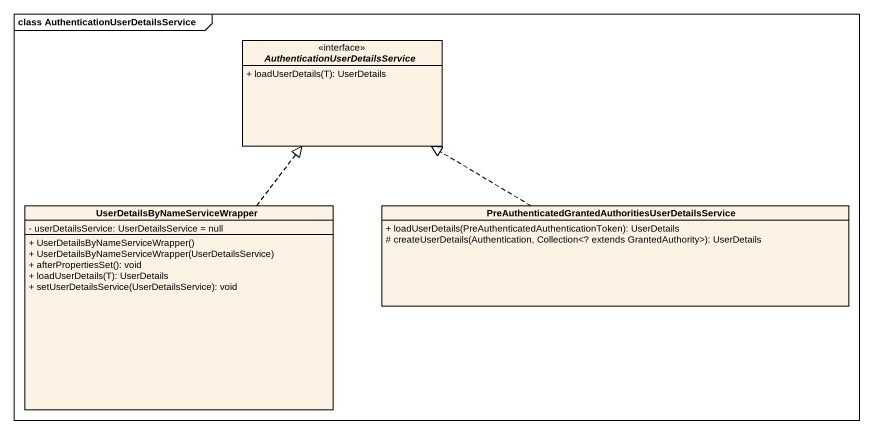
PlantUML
@startuml
mainframe class AuthenticationUserDetailsService
hide circle
hide empty members
skinparam classAttributeIconSize 0
interface "AuthenticationUserDetailsService" as AuthenticationUserDetailsSer {
  + loadUserDetails(T): UserDetails
}
class "UserDetailsByNameServiceWrapper" as UserDetailsByNameServiceWrap {
  - userDetailsService: UserDetailsService = null
  + UserDetailsByNameServiceWrapper()
  + UserDetailsByNameServiceWrapper(UserDetailsService)
  + afterPropertiesSet(): void
  + loadUserDetails(T): UserDetails
  + setUserDetailsService(UserDetailsService): void
}
class "PreAuthenticatedGrantedAuthoritiesUserDetailsService" as PreAuthenticatedGrantedAutho {
  + loadUserDetails(PreAuthenticatedAuthenticationToken): UserDetails
  # createUserDetails(Authentication, Collection<? extends GrantedAuthority>): UserDetails
}
UserDetailsByNameServiceWrap .up.|> AuthenticationUserDetailsSer
PreAuthenticatedGrantedAutho .left.|> AuthenticationUserDetailsSer
@enduml
